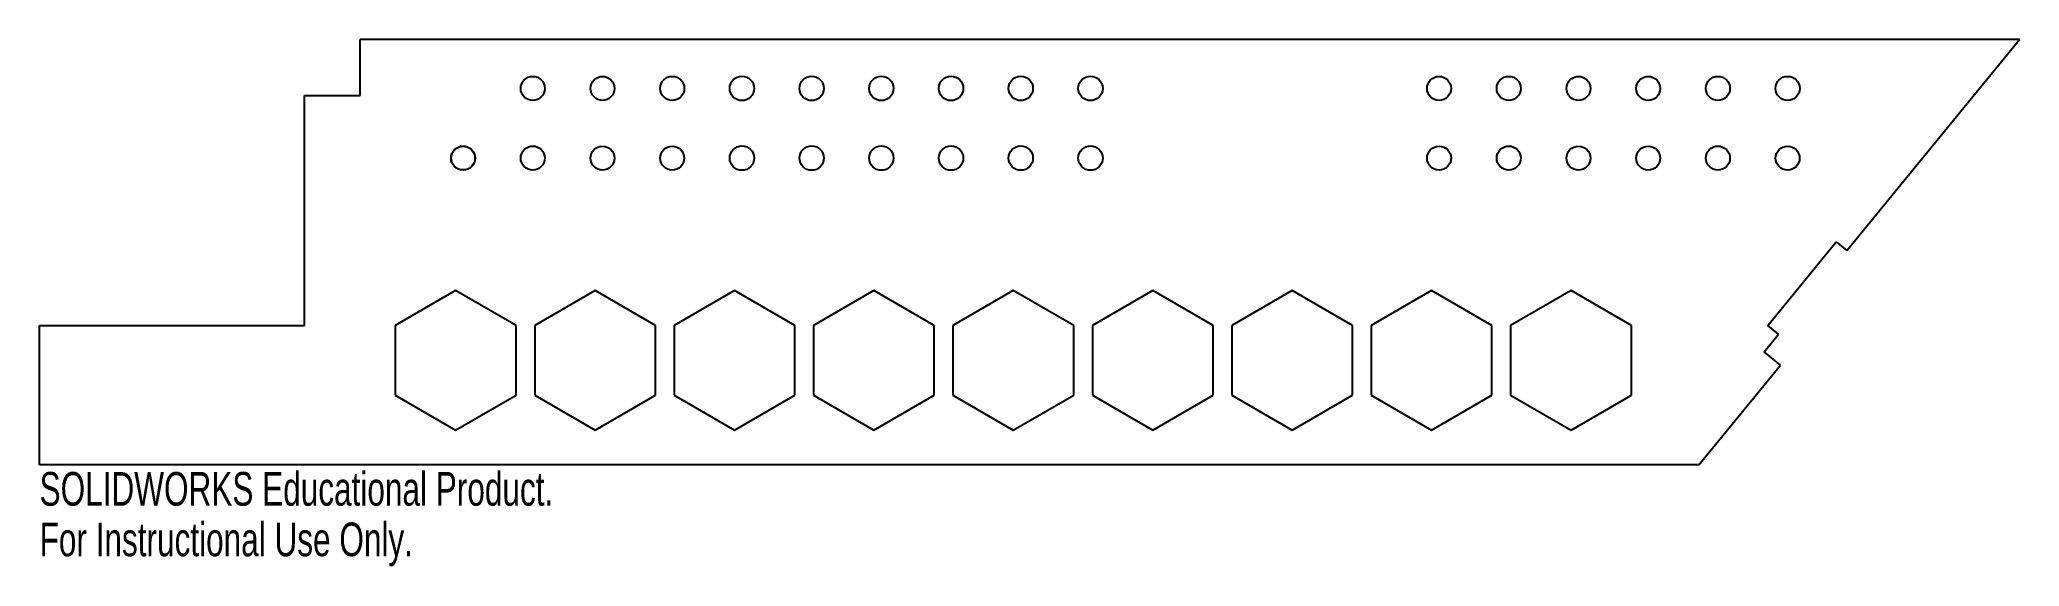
# Model space of a CAD drawing. Header units: millimetres. Extents: x 0 to 284, y 0 to 76.
import ezdxf

# ---------------------------------------------------------------- set-up
doc = ezdxf.new("R2010")
doc.units = ezdxf.units.MM
doc.styles.add('SLDTEXTSTYLE0', font='TXT', dxfattribs={"width": 0.7})

msp = doc.modelspace()

# ---------------------------------------------------------------- linework, layer by layer
at = {"color": 7, "linetype": 'Continuous', "lineweight": 25}
for p, q in [((46, 68), (46, 76)), ((284, 76), (46, 76)), ((259.26, 45.74), (284, 76)), ((38, 68), (46, 68)), ((38, 35), (38, 68)), ((247.9, 35), (257.71, 47)), ((257.71, 47), (259.26, 45.74)), ((59.68, 40), (51.02, 35)), ((68.34, 35), (59.68, 40)), ((79.68, 40), (71.02, 35)), ((88.34, 35), (79.68, 40)), ((99.68, 40), (91.02, 35)), ((108.34, 35), (99.68, 40)), ((119.68, 40), (111.02, 35)), ((128.34, 35), (119.68, 40)), ((139.68, 40), (131.02, 35)), ((148.34, 35), (139.68, 40)), ((159.68, 40), (151.02, 35)), ((168.34, 35), (159.68, 40)), ((179.68, 40), (171.02, 35)), ((188.34, 35), (179.68, 40)), ((199.68, 40), (191.02, 35)), ((208.34, 35), (199.68, 40)), ((219.68, 40), (211.02, 35)), ((228.34, 35), (219.68, 40)), ((0, 35), (38, 35)), ((0, 15), (0, 35)), ((51.02, 35), (51.02, 25)), ((68.34, 25), (68.34, 35)), ((71.02, 35), (71.02, 25)), ((88.34, 25), (88.34, 35)), ((91.02, 35), (91.02, 25)), ((108.34, 25), (108.34, 35)), ((111.02, 35), (111.02, 25)), ((128.34, 25), (128.34, 35)), ((131.02, 35), (131.02, 25)), ((148.34, 25), (148.34, 35)), ((151.02, 35), (151.02, 25)), ((168.34, 25), (168.34, 35)), ((171.02, 35), (171.02, 25)), ((188.34, 25), (188.34, 35)), ((191.02, 35), (191.02, 25)), ((208.34, 25), (208.34, 35)), ((211.02, 35), (211.02, 25)), ((228.34, 25), (228.34, 35)), ((249.44, 33.74), (247.9, 35)), ((247.39, 31.22), (249.44, 33.74)), ((238, 15), (249.71, 29.32)), ((249.71, 29.32), (247.39, 31.22)), ((51.02, 25), (59.68, 20)), ((59.68, 20), (68.34, 25)), ((71.02, 25), (79.68, 20)), ((79.68, 20), (88.34, 25)), ((91.02, 25), (99.68, 20)), ((99.68, 20), (108.34, 25)), ((111.02, 25), (119.68, 20)), ((119.68, 20), (128.34, 25)), ((131.02, 25), (139.68, 20)), ((139.68, 20), (148.34, 25)), ((151.02, 25), (159.68, 20)), ((159.68, 20), (168.34, 25)), ((171.02, 25), (179.68, 20)), ((179.68, 20), (188.34, 25)), ((191.02, 25), (199.68, 20)), ((199.68, 20), (208.34, 25)), ((211.02, 25), (219.68, 20)), ((219.68, 20), (228.34, 25)), ((238, 15), (0, 15))]:
    msp.add_line(p, q, dxfattribs=at)
for centre, radius in [((70.75, 69), 1.73), ((80.75, 69), 1.72), ((90.75, 69), 1.73), ((100.75, 69), 1.75), ((110.75, 69), 1.75), ((120.75, 69), 1.75), ((130.75, 69), 1.75), ((140.75, 69), 1.75), ((150.75, 69), 1.75), ((200.75, 69), 1.72), ((210.75, 69), 1.73), ((220.75, 69), 1.72), ((230.75, 69), 1.72), ((240.75, 69), 1.73), ((250.75, 69), 1.73), ((60.75, 59), 1.73), ((60.75, 59), 1.7), ((70.75, 59), 1.73), ((80.75, 59), 1.72), ((90.75, 59), 1.72), ((100.75, 59), 1.75), ((110.75, 59), 1.75), ((120.75, 59), 1.75), ((130.75, 59), 1.75), ((140.75, 59), 1.75), ((150.75, 59), 1.75), ((200.75, 59), 1.72), ((210.75, 59), 1.73), ((220.75, 59), 1.72), ((230.75, 59), 1.72), ((240.75, 59), 1.73), ((250.75, 59), 1.72)]:
    msp.add_circle(centre, radius, dxfattribs=at)

# ---------------------------------------------------------------- texts
at = {"color": 7, "linetype": 'Continuous', "char_height": 4.8336, "attachment_point": 1, "style": 'SLDTEXTSTYLE0'}
for s, insert in [('SOLIDWORKS Educational Product.', (0, 13.98)), ('For Instructional Use Only.', (0, 6.73))]:
    msp.add_mtext(s, dxfattribs=dict(at, insert=insert))

doc.saveas('drawing.dxf')
